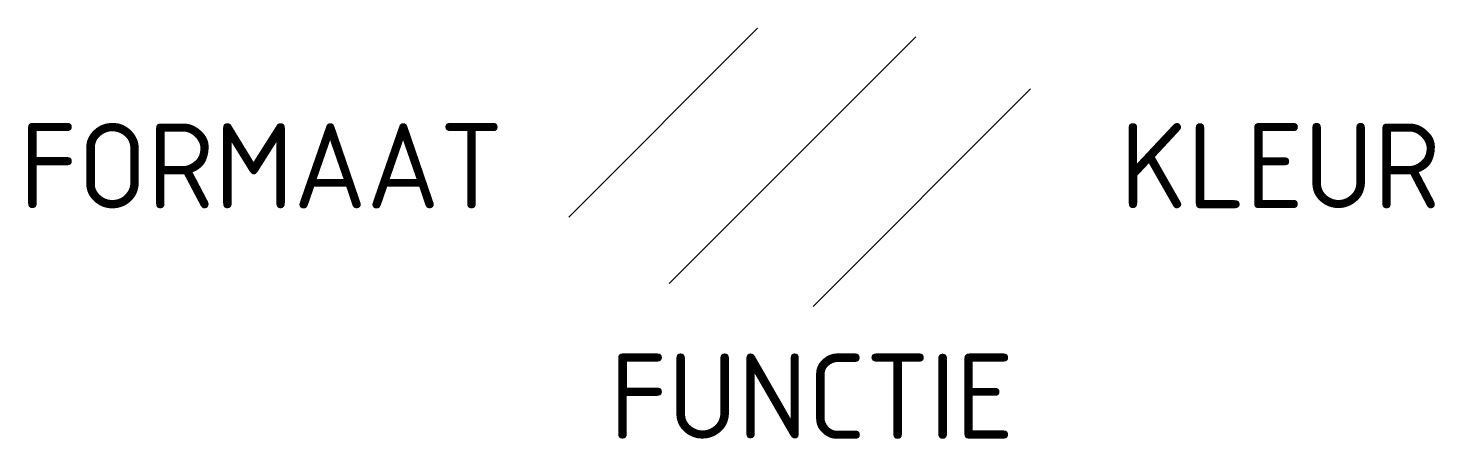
# Model space of a CAD drawing. Extents: x -16.6 to 13.2, y -5.8 to 2.9.
import ezdxf
from ezdxf.enums import TextEntityAlignment as Align

# ---------------------------------------------------------------- set-up
doc = ezdxf.new("R2010")
doc.units = 0
doc.styles.add('NLCS-ISO', font='NLCS-ISO.ttf')

msp = doc.modelspace()

# ---------------------------------------------------------------- linework, layer by layer
for p, q in [((-5.144, -1.086), (-1.148, 2.91)), ((-3.02, -2.491), (2.2, 2.729)), ((0.027, -2.975), (4.627, 1.626))]:
    msp.add_line(p, q)

# ---------------------------------------------------------------- texts
at = {"style": 'NLCS-ISO'}
msp.add_attdef('FORMAAT', text='', height=1.8, dxfattribs=at).set_placement((-6.525, 0), align=Align.MIDDLE_RIGHT)
msp.add_attdef('KLEUR', text='', height=1.8, dxfattribs=at).set_placement((6.525, 0), align=Align.MIDDLE_LEFT)
at = {"style": 'NLCS-ISO', "flags": 1}
msp.add_attdef('FUNCTIE', text='', height=1.8, dxfattribs=at).set_placement((0, -3.975), align=Align.TOP_CENTER)

doc.saveas('drawing.dxf')
